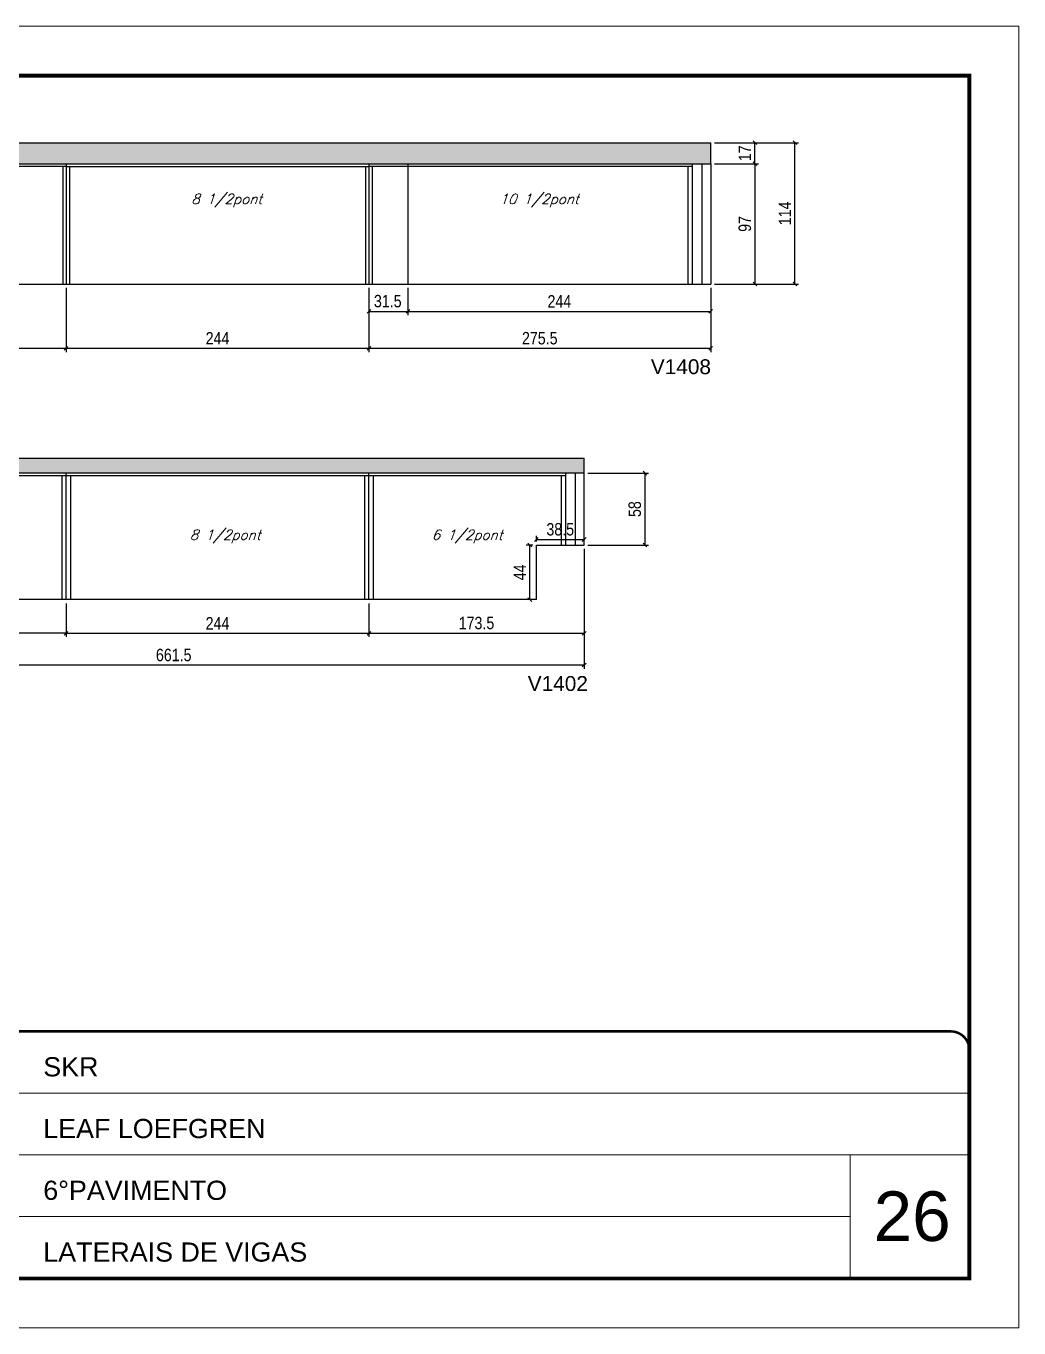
# Model space of a CAD drawing. Extents: x 3309 to 9563, y -2522 to 14608.
# Drawn here: x 5593 to 6393, y 6666 to 7716 of the extents above; entities that cross this region are included whole.
import ezdxf

# ---------------------------------------------------------------- set-up
doc = ezdxf.new("R2010")
doc.units = 0
doc.linetypes.add('CONTINUO', pattern=[0])
doc.linetypes.add('DASHED', pattern=[0.75, 0.5, -0.25])
for name, color, linetype in [('5', 5, 'Continuous'), ('COTA', 241, 'Continuous'), ('Painéis', 200, 'Continuous'), ('SARR_2.2x7', 40, 'Continuous'), ('SARR_3.5x7', 81, 'Continuous'), ('texto', 7, 'Continuous')]:
    doc.layers.add(name, color=color, linetype=linetype)
for name, color, linetype, lineweight in [('CARIMBO', 255, 'Continuous', 9), ('Folhas', 255, 'Continuous', 9), ('SARRAFO DE PRESSAO', 251, 'DASHED', 9)]:
    doc.layers.add(name, color=color, linetype=linetype, lineweight=lineweight)
doc.styles.add('ARIAL', font='arial.ttf')
doc.styles.add('COTA TECNICA', font='techl___.ttf', dxfattribs={"height": 10})
doc.styles.add('Romans', font='romans.shx')
doc.styles.get("Standard").update_dxf_attribs({"font": 'arial.ttf'})
doc.dimstyles.new('PAINEL', dxfattribs={"dimtxt": 10, "dimasz": 3, "dimexe": 3, "dimexo": 3, "dimgap": 3, "dimtad": 1, "dimdec": 1, "dimzin": 12, "dimdsep": 46, "dimtxsty": 'COTA TECNICA', "dimblk1": 'OBLIQUE', "dimblk2": 'OBLIQUE', "dimsah": 1, "dimcen": 0.9, "dimclrd": 4, "dimclre": 4, "dimclrt": 240, "dimadec": 1, "dimazin": 3, "dimtfac": 1, "dimtdec": 1, "dimtmove": 0, "dimatfit": 3, "dimfxl": 1, "dimtolj": 1, "dimtzin": 12, "dimarcsym": 0})

# ---------------------------------------------------------------- blocks, each defined once
blk = doc.blocks.new('9999999999')
at = {"color": 30, "linetype": 'CONTINUO'}
for p, q in [((98564.6, 34379.6), (99584, 34379.6)), ((98564.6, 34329.8), (99488, 34329.8)), ((99584, 34329.8), (99488, 34329.8)), ((99488, 34329.8), (99488, 34230.2)), ((98564.6, 34280), (99488, 34280))]:
    blk.add_line(p, q, dxfattribs=at)
at = {"color": 30, "linetype": 'CONTINUO', "const_width": 2}
blk.add_lwpolyline([(99584, 34230.2), (99584, 34414.4, 0.414214), (99569, 34429.4), (98229, 34429.4, 0.414214), (98214, 34414.4), (98214, 34245.2, 0.414214), (98229, 34230.2), (99584, 34230.2)], format="xyb", dxfattribs=at)
at = {"layer": 'Folhas'}
blk.add_lwpolyline([(98139, 34190.2), (99624, 34190.2), (99624, 35240.2), (98139, 35240.2)], close=True, dxfattribs=at)
at = {"layer": 'Folhas', "color": 30, "const_width": 3}
blk.add_lwpolyline([(98214, 34230.2), (99584, 34230.2), (99584, 35200.2), (98214, 35200.2)], close=True, dxfattribs=at)
at = {"color": 7, "linetype": 'Continuous', "ltscale": 5, "style": 'ARIAL'}
for s, height, p in [('SKR', 15.48, (98837.7, 34393.1)), ('LEAF LOEFGREN', 15.483, (98837.7, 34343.3)), ('6°PAVIMENTO', 15.483, (98837.7, 34293.5)), ('LATERAIS DE VIGAS', 15.483, (98837.7, 34243.7))]:
    blk.add_text(s, height=height, dxfattribs=at).set_placement(p)
blk = doc.blocks.new('_Oblique')
at = {"color": 0, "linetype": 'ByBlock', "lineweight": -2}
blk.add_line((-0.5, -0.5), (0.5, 0.5), dxfattribs=at)
blk = doc.blocks.new('*D2347')
at = {"layer": 'COTA', "color": 4, "lineweight": -2, "transparency": 16777216}
for p, q in [((5625, 7505.3), (5625, 7453.5)), ((5869, 7505.3), (5869, 7453.5)), ((5625, 7456.5), (5869, 7456.5))]:
    blk.add_line(p, q, dxfattribs=at)
at = {"layer": 'Defpoints', "color": 0, "transparency": 16777216}
for p in [(5625, 7508.3), (5869, 7508.3), (5869, 7456.5)]:
    blk.add_point(p, dxfattribs=at)
at = {"layer": 'COTA', "color": 4, "lineweight": -2, "transparency": 16777216, "xscale": 3, "yscale": 3, "zscale": 3, "rotation": 180}
blk.add_blockref('_Oblique', (5625, 7456.5), dxfattribs=at)
at = {"layer": 'COTA', "color": 4, "lineweight": -2, "transparency": 16777216, "xscale": 3, "yscale": 3, "zscale": 3}
blk.add_blockref('_Oblique', (5869, 7456.5), dxfattribs=at)
at = {"layer": 'COTA', "color": 240, "transparency": 16777216, "insert": (5747, 7464.6), "char_height": 10, "attachment_point": 5, "style": 'COTA TECNICA'}
blk.add_mtext('\\A1;244', dxfattribs=at)
blk = doc.blocks.new('*D2348')
at = {"layer": 'COTA', "color": 4, "lineweight": -2, "transparency": 16777216}
for p, q in [((5869, 7505.3), (5869, 7453.5)), ((6144.5, 7505.3), (6144.5, 7453.5)), ((5869, 7456.5), (6144.5, 7456.5))]:
    blk.add_line(p, q, dxfattribs=at)
at = {"layer": 'Defpoints', "color": 0, "transparency": 16777216}
for p in [(5869, 7508.3), (6144.5, 7508.3), (6144.5, 7456.5)]:
    blk.add_point(p, dxfattribs=at)
at = {"layer": 'COTA', "color": 4, "lineweight": -2, "transparency": 16777216, "xscale": 3, "yscale": 3, "zscale": 3, "rotation": 180}
blk.add_blockref('_Oblique', (5869, 7456.5), dxfattribs=at)
at = {"layer": 'COTA', "color": 4, "lineweight": -2, "transparency": 16777216, "xscale": 3, "yscale": 3, "zscale": 3}
blk.add_blockref('_Oblique', (6144.5, 7456.5), dxfattribs=at)
at = {"layer": 'COTA', "color": 240, "transparency": 16777216, "insert": (6006.7, 7464.6), "char_height": 10, "attachment_point": 5, "style": 'COTA TECNICA'}
blk.add_mtext('\\A1;275.5', dxfattribs=at)
blk = doc.blocks.new('*D2349')
at = {"layer": 'COTA', "color": 4, "lineweight": -2, "transparency": 16777216}
for p, q in [((6147.5, 7605.3), (6183.1, 7605.3)), ((6180.1, 7605.3), (6180.1, 7508.3)), ((6147.5, 7508.3), (6183.1, 7508.3))]:
    blk.add_line(p, q, dxfattribs=at)
at = {"layer": 'Defpoints', "color": 0, "transparency": 16777216}
for p in [(6144.5, 7605.3), (6144.5, 7508.3), (6180.1, 7508.3)]:
    blk.add_point(p, dxfattribs=at)
at = {"layer": 'COTA', "color": 4, "lineweight": -2, "transparency": 16777216, "xscale": 3, "yscale": 3, "zscale": 3}
for p, rotation in [((6180.1, 7605.3), 90), ((6180.1, 7508.3), 270)]:
    blk.add_blockref('_Oblique', p, dxfattribs=dict(at, rotation=rotation))
at = {"layer": 'COTA', "color": 240, "transparency": 16777216, "insert": (6172, 7556.8), "char_height": 10, "attachment_point": 5, "rotation": 90, "style": 'COTA TECNICA'}
blk.add_mtext('\\A1;97', dxfattribs=at)
blk = doc.blocks.new('*D2350')
at = {"layer": 'COTA', "color": 4, "lineweight": -2, "transparency": 16777216}
for p, q in [((6147.5, 7622.3), (6183.1, 7622.3)), ((6180.1, 7605.3), (6180.1, 7622.3)), ((6147.5, 7605.3), (6183.1, 7605.3))]:
    blk.add_line(p, q, dxfattribs=at)
at = {"layer": 'Defpoints', "color": 0, "transparency": 16777216}
for p in [(6144.5, 7622.3), (6180.1, 7622.3), (6144.5, 7605.3)]:
    blk.add_point(p, dxfattribs=at)
at = {"layer": 'COTA', "color": 4, "lineweight": -2, "transparency": 16777216, "xscale": 3, "yscale": 3, "zscale": 3}
for p, rotation in [((6180.1, 7622.3), 90), ((6180.1, 7605.3), 270)]:
    blk.add_blockref('_Oblique', p, dxfattribs=dict(at, rotation=rotation))
at = {"layer": 'COTA', "color": 240, "transparency": 16777216, "insert": (6172, 7613.8), "char_height": 10, "attachment_point": 5, "rotation": 90, "style": 'COTA TECNICA'}
blk.add_mtext('\\A1;17', dxfattribs=at)
blk = doc.blocks.new('*D2351')
at = {"layer": 'COTA', "color": 4, "lineweight": -2, "transparency": 16777216}
for p, q in [((5381, 7532.3), (5381, 7453.5)), ((5625, 7505.3), (5625, 7453.5)), ((5381, 7456.5), (5625, 7456.5))]:
    blk.add_line(p, q, dxfattribs=at)
at = {"layer": 'Defpoints', "color": 0, "transparency": 16777216}
for p in [(5381, 7535.3), (5625, 7508.3), (5625, 7456.5)]:
    blk.add_point(p, dxfattribs=at)
at = {"layer": 'COTA', "color": 4, "lineweight": -2, "transparency": 16777216, "xscale": 3, "yscale": 3, "zscale": 3, "rotation": 180}
blk.add_blockref('_Oblique', (5381, 7456.5), dxfattribs=at)
at = {"layer": 'COTA', "color": 4, "lineweight": -2, "transparency": 16777216, "xscale": 3, "yscale": 3, "zscale": 3}
blk.add_blockref('_Oblique', (5625, 7456.5), dxfattribs=at)
at = {"layer": 'COTA', "color": 240, "transparency": 16777216, "insert": (5503, 7464.6), "char_height": 10, "attachment_point": 5, "style": 'COTA TECNICA'}
blk.add_mtext('\\A1;244', dxfattribs=at)
blk = doc.blocks.new('*D2354')
at = {"layer": 'COTA', "color": 4, "lineweight": -2, "transparency": 16777216}
for p, q in [((6147.5, 7622.3), (6215.3, 7622.3)), ((6212.3, 7508.3), (6212.3, 7622.3)), ((6147.5, 7508.3), (6215.3, 7508.3))]:
    blk.add_line(p, q, dxfattribs=at)
at = {"layer": 'Defpoints', "color": 0, "transparency": 16777216}
for p in [(6144.5, 7622.3), (6212.3, 7622.3), (6144.5, 7508.3)]:
    blk.add_point(p, dxfattribs=at)
at = {"layer": 'COTA', "color": 4, "lineweight": -2, "transparency": 16777216, "xscale": 3, "yscale": 3, "zscale": 3}
for p, rotation in [((6212.3, 7622.3), 90), ((6212.3, 7508.3), 270)]:
    blk.add_blockref('_Oblique', p, dxfattribs=dict(at, rotation=rotation))
at = {"layer": 'COTA', "color": 240, "transparency": 16777216, "insert": (6204.3, 7565.3), "char_height": 10, "attachment_point": 5, "rotation": 90, "style": 'COTA TECNICA'}
blk.add_mtext('\\A1;114', dxfattribs=at)
blk = doc.blocks.new('*D2357')
at = {"layer": 'COTA', "color": 4, "lineweight": -2, "transparency": 16777216}
for p, q in [((5869, 7505.3), (5869, 7483.3)), ((5900.5, 7505.3), (5900.5, 7483.3)), ((5869, 7486.3), (5900.5, 7486.3))]:
    blk.add_line(p, q, dxfattribs=at)
at = {"layer": 'Defpoints', "color": 0, "transparency": 16777216}
for p in [(5869, 7508.3), (5900.5, 7508.3), (5900.5, 7486.3)]:
    blk.add_point(p, dxfattribs=at)
at = {"layer": 'COTA', "color": 4, "lineweight": -2, "transparency": 16777216, "xscale": 3, "yscale": 3, "zscale": 3, "rotation": 180}
blk.add_blockref('_Oblique', (5869, 7486.3), dxfattribs=at)
at = {"layer": 'COTA', "color": 4, "lineweight": -2, "transparency": 16777216, "xscale": 3, "yscale": 3, "zscale": 3}
blk.add_blockref('_Oblique', (5900.5, 7486.3), dxfattribs=at)
at = {"layer": 'COTA', "color": 240, "transparency": 16777216, "insert": (5884.2, 7494.5), "char_height": 10, "attachment_point": 5, "style": 'COTA TECNICA'}
blk.add_mtext('\\A1;31.5', dxfattribs=at)
blk = doc.blocks.new('*D2358')
at = {"layer": 'COTA', "color": 4, "lineweight": -2, "transparency": 16777216}
for p, q in [((5900.5, 7505.3), (5900.5, 7483.3)), ((6144.5, 7505.3), (6144.5, 7483.3)), ((5900.5, 7486.3), (6144.5, 7486.3))]:
    blk.add_line(p, q, dxfattribs=at)
at = {"layer": 'Defpoints', "color": 0, "transparency": 16777216}
for p in [(5900.5, 7508.3), (6144.5, 7508.3), (6144.5, 7486.3)]:
    blk.add_point(p, dxfattribs=at)
at = {"layer": 'COTA', "color": 4, "lineweight": -2, "transparency": 16777216, "xscale": 3, "yscale": 3, "zscale": 3, "rotation": 180}
blk.add_blockref('_Oblique', (5900.5, 7486.3), dxfattribs=at)
at = {"layer": 'COTA', "color": 4, "lineweight": -2, "transparency": 16777216, "xscale": 3, "yscale": 3, "zscale": 3}
blk.add_blockref('_Oblique', (6144.5, 7486.3), dxfattribs=at)
at = {"layer": 'COTA', "color": 240, "transparency": 16777216, "insert": (6022.5, 7494.4), "char_height": 10, "attachment_point": 5, "style": 'COTA TECNICA'}
blk.add_mtext('\\A1;244', dxfattribs=at)
blk = doc.blocks.new('*D2359')
at = {"layer": 'COTA', "color": 4, "linetype": 'ByBlock', "lineweight": -2, "transparency": 16777216}
for p, q in [((5381, 7250.8), (5381, 7223.7)), ((5625, 7250.8), (5625, 7223.7)), ((5625, 7226.7), (5381, 7226.7))]:
    blk.add_line(p, q, dxfattribs=at)
at = {"layer": 'Defpoints', "color": 0, "linetype": 'ByBlock', "transparency": 16777216}
for p in [(5381, 7253.8), (5625, 7253.8), (5381, 7226.7)]:
    blk.add_point(p, dxfattribs=at)
at = {"layer": 'COTA', "color": 4, "linetype": 'ByBlock', "lineweight": -2, "transparency": 16777216, "xscale": 3, "yscale": 3, "zscale": 3, "rotation": 180}
blk.add_blockref('_Oblique', (5381, 7226.7), dxfattribs=at)
at = {"layer": 'COTA', "color": 4, "linetype": 'ByBlock', "lineweight": -2, "transparency": 16777216, "xscale": 3, "yscale": 3, "zscale": 3}
blk.add_blockref('_Oblique', (5625, 7226.7), dxfattribs=at)
at = {"layer": 'COTA', "color": 240, "linetype": 'ByBlock', "transparency": 16777216, "insert": (5503, 7234.7), "char_height": 10, "attachment_point": 5, "style": 'COTA TECNICA'}
blk.add_mtext('\\A1;244', dxfattribs=at)
blk = doc.blocks.new('*D2360')
at = {"layer": 'COTA', "color": 4, "lineweight": -2, "transparency": 16777216}
for p, q in [((5625, 7250.8), (5625, 7223.7)), ((5869, 7250.8), (5869, 7223.7)), ((5625, 7226.7), (5869, 7226.7))]:
    blk.add_line(p, q, dxfattribs=at)
at = {"layer": 'Defpoints', "color": 0, "transparency": 16777216}
for p in [(5625, 7253.8, 0), (5869, 7253.8, 0), (5869, 7226.7)]:
    blk.add_point(p, dxfattribs=at)
at = {"layer": 'COTA', "color": 4, "lineweight": -2, "transparency": 16777216, "xscale": 3, "yscale": 3, "zscale": 3, "rotation": 180}
blk.add_blockref('_Oblique', (5625, 7226.7), dxfattribs=at)
at = {"layer": 'COTA', "color": 4, "lineweight": -2, "transparency": 16777216, "xscale": 3, "yscale": 3, "zscale": 3}
blk.add_blockref('_Oblique', (5869, 7226.7), dxfattribs=at)
at = {"layer": 'COTA', "color": 240, "transparency": 16777216, "insert": (5747, 7234.7), "char_height": 10, "attachment_point": 5, "style": 'COTA TECNICA'}
blk.add_mtext('\\A1;244', dxfattribs=at)
blk = doc.blocks.new('*D2361')
at = {"layer": 'COTA', "color": 4, "lineweight": -2, "transparency": 16777216}
for p, q in [((6042.5, 7294.8), (6042.5, 7223.7)), ((5869, 7250.8), (5869, 7223.7)), ((5869, 7226.7), (6042.5, 7226.7))]:
    blk.add_line(p, q, dxfattribs=at)
at = {"layer": 'Defpoints', "color": 0, "transparency": 16777216}
for p in [(6042.5, 7297.8, 0), (5869, 7253.8, 0), (6042.5, 7226.7)]:
    blk.add_point(p, dxfattribs=at)
at = {"layer": 'COTA', "color": 4, "lineweight": -2, "transparency": 16777216, "xscale": 3, "yscale": 3, "zscale": 3, "rotation": 180}
blk.add_blockref('_Oblique', (5869, 7226.7), dxfattribs=at)
at = {"layer": 'COTA', "color": 4, "lineweight": -2, "transparency": 16777216, "xscale": 3, "yscale": 3, "zscale": 3}
blk.add_blockref('_Oblique', (6042.5, 7226.7), dxfattribs=at)
at = {"layer": 'COTA', "color": 240, "transparency": 16777216, "insert": (5955.7, 7234.9), "char_height": 10, "attachment_point": 5, "style": 'COTA TECNICA'}
blk.add_mtext('\\A1;173.5', dxfattribs=at)
blk = doc.blocks.new('*D2362')
at = {"layer": 'COTA', "color": 4, "lineweight": -2, "transparency": 16777216}
for p, q in [((6042.5, 7294.8), (6042.5, 7198)), ((5381, 7250.8), (5381, 7198)), ((6042.5, 7201), (5381, 7201))]:
    blk.add_line(p, q, dxfattribs=at)
at = {"layer": 'Defpoints', "color": 0, "transparency": 16777216}
for p in [(6042.5, 7297.8, 0), (5381, 7253.8, 0), (5381, 7201)]:
    blk.add_point(p, dxfattribs=at)
at = {"layer": 'COTA', "color": 4, "lineweight": -2, "transparency": 16777216, "xscale": 3, "yscale": 3, "zscale": 3, "rotation": 180}
blk.add_blockref('_Oblique', (5381, 7201), dxfattribs=at)
at = {"layer": 'COTA', "color": 4, "lineweight": -2, "transparency": 16777216, "xscale": 3, "yscale": 3, "zscale": 3}
blk.add_blockref('_Oblique', (6042.5, 7201), dxfattribs=at)
at = {"layer": 'COTA', "color": 240, "transparency": 16777216, "insert": (5711.7, 7209.1), "char_height": 10, "attachment_point": 5, "style": 'COTA TECNICA'}
blk.add_mtext('\\A1;661.5', dxfattribs=at)
blk = doc.blocks.new('*D2366')
at = {"layer": 'COTA', "color": 4, "lineweight": -2, "transparency": 16777216}
for p, q in [((6045.5, 7355.8), (6094.4, 7355.8)), ((6091.4, 7355.8), (6091.4, 7297.8)), ((6045.5, 7297.8), (6094.4, 7297.8))]:
    blk.add_line(p, q, dxfattribs=at)
at = {"layer": 'Defpoints', "color": 0, "transparency": 16777216}
for p in [(6042.5, 7355.8), (6042.5, 7297.8), (6091.4, 7297.8)]:
    blk.add_point(p, dxfattribs=at)
at = {"layer": 'COTA', "color": 4, "lineweight": -2, "transparency": 16777216, "xscale": 3, "yscale": 3, "zscale": 3}
for p, rotation in [((6091.4, 7355.8), 90), ((6091.4, 7297.8), 270)]:
    blk.add_blockref('_Oblique', p, dxfattribs=dict(at, rotation=rotation))
at = {"layer": 'COTA', "color": 240, "transparency": 16777216, "insert": (6083.3, 7326.8), "char_height": 10, "attachment_point": 5, "rotation": 90, "style": 'COTA TECNICA'}
blk.add_mtext('\\A1;58', dxfattribs=at)
blk = doc.blocks.new('*D2367')
at = {"layer": 'COTA', "color": 4, "lineweight": -2, "transparency": 16777216}
for p, q in [((6001, 7297.8), (5995.7, 7297.8)), ((5998.7, 7253.8), (5998.7, 7297.8)), ((6001, 7253.8), (5995.7, 7253.8))]:
    blk.add_line(p, q, dxfattribs=at)
at = {"layer": 'Defpoints', "color": 0, "transparency": 16777216}
for p in [(5998.7, 7297.8), (6004, 7297.8), (6004, 7253.8)]:
    blk.add_point(p, dxfattribs=at)
at = {"layer": 'COTA', "color": 4, "lineweight": -2, "transparency": 16777216, "xscale": 3, "yscale": 3, "zscale": 3}
for p, rotation in [((5998.7, 7297.8), 90), ((5998.7, 7253.8), 270)]:
    blk.add_blockref('_Oblique', p, dxfattribs=dict(at, rotation=rotation))
at = {"layer": 'COTA', "color": 240, "transparency": 16777216, "insert": (5990.6, 7275.8), "char_height": 10, "attachment_point": 5, "rotation": 90, "style": 'COTA TECNICA'}
blk.add_mtext('\\A1;44', dxfattribs=at)
blk = doc.blocks.new('*D2368')
at = {"layer": 'COTA', "color": 4, "lineweight": -2, "transparency": 16777216}
for p, q in [((6004, 7300.8), (6004, 7305.3)), ((6004, 7302.3), (6042.5, 7302.3)), ((6042.5, 7300.8), (6042.5, 7305.3))]:
    blk.add_line(p, q, dxfattribs=at)
at = {"layer": 'Defpoints', "color": 0, "transparency": 16777216}
for p in [(6004, 7297.8), (6042.5, 7302.3), (6042.5, 7297.8)]:
    blk.add_point(p, dxfattribs=at)
at = {"layer": 'COTA', "color": 4, "lineweight": -2, "transparency": 16777216, "xscale": 3, "yscale": 3, "zscale": 3, "rotation": 180}
blk.add_blockref('_Oblique', (6004, 7302.3), dxfattribs=at)
at = {"layer": 'COTA', "color": 4, "lineweight": -2, "transparency": 16777216, "xscale": 3, "yscale": 3, "zscale": 3}
blk.add_blockref('_Oblique', (6042.5, 7302.3), dxfattribs=at)
at = {"layer": 'COTA', "color": 240, "transparency": 16777216, "insert": (6023.2, 7310.5), "char_height": 10, "attachment_point": 5, "style": 'COTA TECNICA'}
blk.add_mtext('\\A1;38.5', dxfattribs=at)

msp = doc.modelspace()

# ---------------------------------------------------------------- hatches: boundary and pattern name
at = {"layer": 'COTA'}
h = msp.add_hatch(dxfattribs=at)
h.set_pattern_fill('AR-CONC', color=256, scale=0.03)
h.paths.add_polyline_path([(5380.96, 7622.25), (5380.96, 7605.25), (6144.46, 7605.25), (6144.46, 7622.25)])
h = msp.add_hatch(dxfattribs=at)
h.set_pattern_fill('AR-CONC', color=256, scale=0.03)
h.set_pattern_definition([(50, (1638.8466, -2184.527), (5.46554, -0.4781726), [0.5715, -6.2865]), (355, (1638.8466, -2184.527), (-1.0573026, 5.7317054), [0.4572, -5.0292175]), (100.451445, (1639.302, -2184.5667), (4.4082374, 5.2535326), [0.4857003, -5.3427073]), (46.1842, (1638.8466, -2183.003), (8.1323712, -1.26127), [0.85725, -9.42975]), (96.63556, (1639.524, -2183.108), (7.122124, 7.422784), [0.728551, -8.014068]), (351.18415, (1638.8466, -2183.003), (7.122124, 7.422784), [0.685799, -7.543792]), (21, (1639.6086, -2183.384), (4.5484317, -3.067956), [0.5715, -6.2865]), (326, (1639.6086, -2183.384), (1.854061, 5.525639), [0.4572, -5.0292]), (71.451445, (1639.9876, -2183.6395), (6.4024926, 2.457683), [0.4857003, -5.342698]), (37.5, (1638.8466, -2184.5269), (0.0926581, 2.53665117), [0, -4.96824, 0, -5.1054, 0, -5.04825]), (7.5, (1638.8466, -2184.5269), (2.0045899, 3.00541724), [0, -2.91084, 0, -4.85394, 0, -1.92405]), (327.5, (1637.1473, -2184.5269), (4.06771786, -0.1718623), [0, -1.905, 0, -5.9436, 0, -7.8867]), (317.5, (1636.3853, -2184.527), (4.4438754, 0.7627947), [0, -2.4765, 0, -3.94716, 0, -5.6007])])
h.paths.add_polyline_path([(6042.46, 7355.79), (6042.46, 7367.79), (5380.96, 7367.79), (5380.96, 7355.79)])

# ---------------------------------------------------------------- linework, layer by layer
for p, q in [((5380.96, 7622.25), (6144.46, 7622.25)), ((6144.46, 7605.25), (6144.46, 7622.25)), ((5380.96, 7367.79), (6042.46, 7367.79)), ((6042.46, 7355.79), (6042.46, 7367.79))]:
    msp.add_line(p, q, dxfattribs=at)
at = {"layer": 'Painéis', "linetype": 'ByBlock'}
for p, q in [((5380.96, 7605.25), (6144.46, 7605.25)), ((5624.96, 7605.25), (5624.96, 7508.25)), ((5868.96, 7605.25), (5868.96, 7508.25)), ((5900.46, 7605.25), (5900.46, 7508.25)), ((6144.46, 7605.25), (6144.46, 7508.25)), ((5453.46, 7508.25), (6144.46, 7508.25)), ((6042.46, 7355.79), (5380.96, 7355.79)), ((5624.96, 7253.79), (5624.96, 7355.79)), ((5868.96, 7253.79), (5868.96, 7355.79)), ((6042.46, 7297.79), (6042.46, 7355.79)), ((6003.96, 7253.79), (6003.96, 7297.79)), ((6003.96, 7297.79), (6042.46, 7297.79)), ((6003.96, 7253.79), (5380.96, 7253.79))]:
    msp.add_line(p, q, dxfattribs=at)
at = {"layer": 'SARR_2.2x7', "linetype": 'Continuous'}
for p, q in [((5624.96, 7603.05), (5380.96, 7603.05)), ((5624.96, 7603.05), (5868.96, 7603.05)), ((6129.46, 7603.05), (5868.96, 7603.05)), ((6137.46, 7508.25), (6137.46, 7605.25)), ((5624.96, 7353.59), (5395.96, 7353.59)), ((5868.96, 7353.59), (5624.96, 7353.59)), ((6027.46, 7353.59), (5868.96, 7353.59)), ((6035.46, 7297.79), (6035.46, 7355.79))]:
    msp.add_line(p, q, dxfattribs=at)
at = {"layer": 'SARR_3.5x7'}
for p, q in [((5622.25, 7603.05), (5622.25, 7508.25)), ((5627.66, 7603.05), (5627.66, 7508.25)), ((5866.25, 7603.05), (5866.25, 7508.25)), ((5871.66, 7603.05), (5871.66, 7508.25)), ((6125.96, 7603.05), (6125.96, 7508.25)), ((6129.46, 7605.25), (6129.46, 7508.25)), ((5621.46, 7353.59), (5621.46, 7253.79)), ((5628.46, 7353.59), (5628.46, 7253.79)), ((5865.46, 7353.59), (5865.46, 7253.79)), ((5872.46, 7353.59), (5872.46, 7253.79)), ((6023.96, 7353.59), (6023.96, 7297.79)), ((6027.46, 7355.79), (6027.46, 7297.79))]:
    msp.add_line(p, q, dxfattribs=at)

# ---------------------------------------------------------------- block references
at = {"layer": 'SARRAFO DE PRESSAO', "color": 6, "linetype": 'ByBlock'}
msp.add_blockref('9999999999', (-93231.11, -27523.8), dxfattribs=at)

# ---------------------------------------------------------------- texts
at = {"layer": '5', "linetype": 'Continuous'}
for s, p in [('V1408', (6096.21, 7435.65, 0)), ('V1402', (5997.02, 7180.16))]:
    msp.add_text(s, height=12, rotation=0.00004, dxfattribs=at).set_placement(p)
at = {"layer": 'CARIMBO', "style": 'ARIAL'}
msp.add_text('26', height=40, dxfattribs=at).set_placement((6275.73, 6736.55))
at = {"layer": 'texto', "color": 2, "char_height": 8, "attachment_point": 5, "style": 'Romans'}
for s, insert in [('{\\Q19;\\C256;8 1/2pont}', (5754.46, 7575.65)), ('{\\Q19;\\C256;10 1/2pont}', (6006.21, 7575.65)), ('{\\Q19;\\C256;8 1/2pont}', (5753.21, 7304.79)), ('{\\Q19;\\C256;6 1/2pont}', (5948.21, 7304.79))]:
    msp.add_mtext(s, dxfattribs=dict(at, insert=insert))

# ---------------------------------------------------------------- dimensions: what is measured, and where the dimension line sits
at = {"layer": 'COTA'}
for base, p1, p2, picture, middle in [((6180.08, 7622.25), (6144.46, 7605.25), (6144.46, 7622.25), '*D2350', (6172.01, 7613.75)), ((6212.32, 7622.25), (6144.46, 7508.25), (6144.46, 7622.25), '*D2354', (6204.25, 7565.25)), ((6180.08, 7508.25), (6144.46, 7605.25), (6144.46, 7508.25), '*D2349', (6171.98, 7556.75)), ((6091.44, 7297.79), (6042.46, 7355.79), (6042.46, 7297.79), '*D2366', (6083.31, 7326.79)), ((5998.67, 7297.79), (6003.96, 7253.79), (6003.96, 7297.79), '*D2367', (5990.59, 7275.79))]:
    dim = msp.add_linear_dim(base=base, p1=p1, p2=p2, angle=90, dimstyle='PAINEL', dxfattribs=at)
    dim.commit()
    dim.dimension.update_dxf_attribs({"geometry": picture, "text_midpoint": middle})
for base, p1, p2, picture, middle in [((5624.96, 7456.5), (5380.96, 7535.25), (5624.96, 7508.25), '*D2351', (5502.96, 7464.57)), ((5868.96, 7456.5), (5624.96, 7508.25), (5868.96, 7508.25), '*D2347', (5746.96, 7464.57)), ((6042.46, 7302.29), (6003.96, 7297.79), (6042.46, 7297.79), '*D2368', (6023.21, 7310.54)), ((5380.96, 7201.01, 0), (6042.46, 7297.79), (5380.96, 7253.79), '*D2362', (5711.71, 7209.12, 0)), ((6042.46, 7226.67, 0), (5868.96, 7253.79), (6042.46, 7297.79), '*D2361', (5955.71, 7234.89, 0)), ((5868.96, 7226.67, 0), (5624.96, 7253.79), (5868.96, 7253.79), '*D2360', (5746.96, 7234.74, 0))]:
    dim = msp.add_linear_dim(base=base, p1=p1, p2=p2, dimstyle='PAINEL', dxfattribs=at)
    dim.commit()
    dim.dimension.update_dxf_attribs({"geometry": picture, "text_midpoint": middle})
for base, p1, picture, middle in [((6144.46, 7456.5), (5868.96, 7508.25), '*D2348', (6006.71, 7464.61)), ((6144.46, 7486.32), (5900.46, 7508.25), '*D2358', (6022.46, 7494.4))]:
    dim = msp.add_linear_dim(base=base, p1=p1, p2=(6144.46, 7508.25), dimstyle='PAINEL', override={"dimtmove": 1}, dxfattribs=at)
    dim.commit()
    dim.dimension.update_dxf_attribs({"geometry": picture, "text_midpoint": middle})
dim = msp.add_linear_dim(base=(5900.46, 7486.32), p1=(5868.96, 7508.25), p2=(5900.46, 7508.25), dimstyle='PAINEL', dxfattribs=at)
dim.commit()
dim.dimension.update_dxf_attribs({"geometry": '*D2357', "text_midpoint": (5884.21, 7486.32), "dimtype": 160})
at = {"layer": 'COTA', "linetype": 'ByBlock'}
dim = msp.add_linear_dim(base=(5380.96, 7226.67), p1=(5624.96, 7253.79), p2=(5380.96, 7253.79), angle=180, dimstyle='PAINEL', override={"dimtmove": 1}, dxfattribs=at)
dim.commit()
dim.dimension.update_dxf_attribs({"geometry": '*D2359', "text_midpoint": (5502.96, 7234.74)})

doc.saveas('drawing.dxf')
